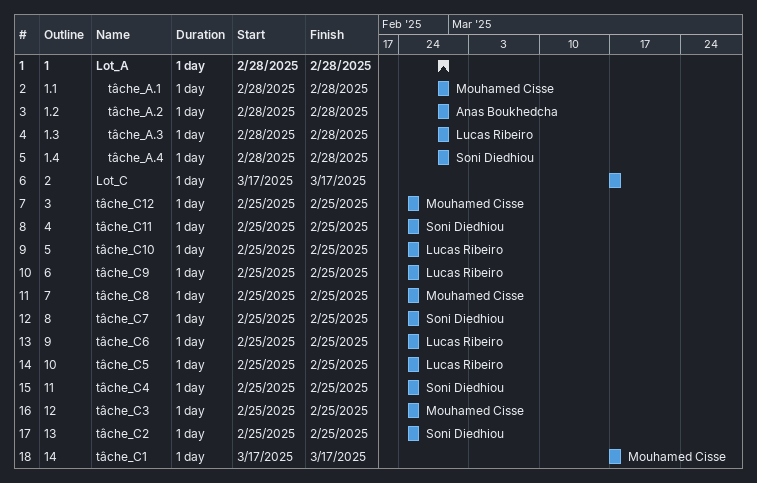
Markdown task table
| ID | WBS | Task | Duration | Start | Finish | Resources |
|---|---|---|---|---|---|---|
| 1 | 1 | **Lot_A** | 1d | 2025-02-28 | 2025-02-28 |  |
| 2 | 1.1 | tâche_A.1 | 1d | 2025-02-28 | 2025-02-28 | Mouhamed Cisse |
| 3 | 1.2 | tâche_A.2 | 1d | 2025-02-28 | 2025-02-28 | Anas Boukhedcha |
| 4 | 1.3 | tâche_A.3 | 1d | 2025-02-28 | 2025-02-28 | Lucas Ribeiro |
| 5 | 1.4 | tâche_A.4 | 1d | 2025-02-28 | 2025-02-28 | Soni Diedhiou |
| 6 | 2 | Lot_C | 1d | 2025-03-17 | 2025-03-17 |  |
| 7 | 3 | tâche_C12 | 1d | 2025-02-25 | 2025-02-25 | Mouhamed Cisse |
| 8 | 4 | tâche_C11 | 1d | 2025-02-25 | 2025-02-25 | Soni Diedhiou |
| 9 | 5 | tâche_C10 | 1d | 2025-02-25 | 2025-02-25 | Lucas Ribeiro |
| 10 | 6 | tâche_C9 | 1d | 2025-02-25 | 2025-02-25 | Lucas Ribeiro |
| 11 | 7 | tâche_C8 | 1d | 2025-02-25 | 2025-02-25 | Mouhamed Cisse |
| 12 | 8 | tâche_C7 | 1d | 2025-02-25 | 2025-02-25 | Soni Diedhiou |
| 13 | 9 | tâche_C6 | 1d | 2025-02-25 | 2025-02-25 | Lucas Ribeiro |
| 14 | 10 | tâche_C5 | 1d | 2025-02-25 | 2025-02-25 | Lucas Ribeiro |
| 15 | 11 | tâche_C4 | 1d | 2025-02-25 | 2025-02-25 | Soni Diedhiou |
| 16 | 12 | tâche_C3 | 1d | 2025-02-25 | 2025-02-25 | Mouhamed Cisse |
| 17 | 13 | tâche_C2 | 1d | 2025-02-25 | 2025-02-25 | Soni Diedhiou |
| 18 | 14 | tâche_C1 | 1d | 2025-03-17 | 2025-03-17 | Mouhamed Cisse |
